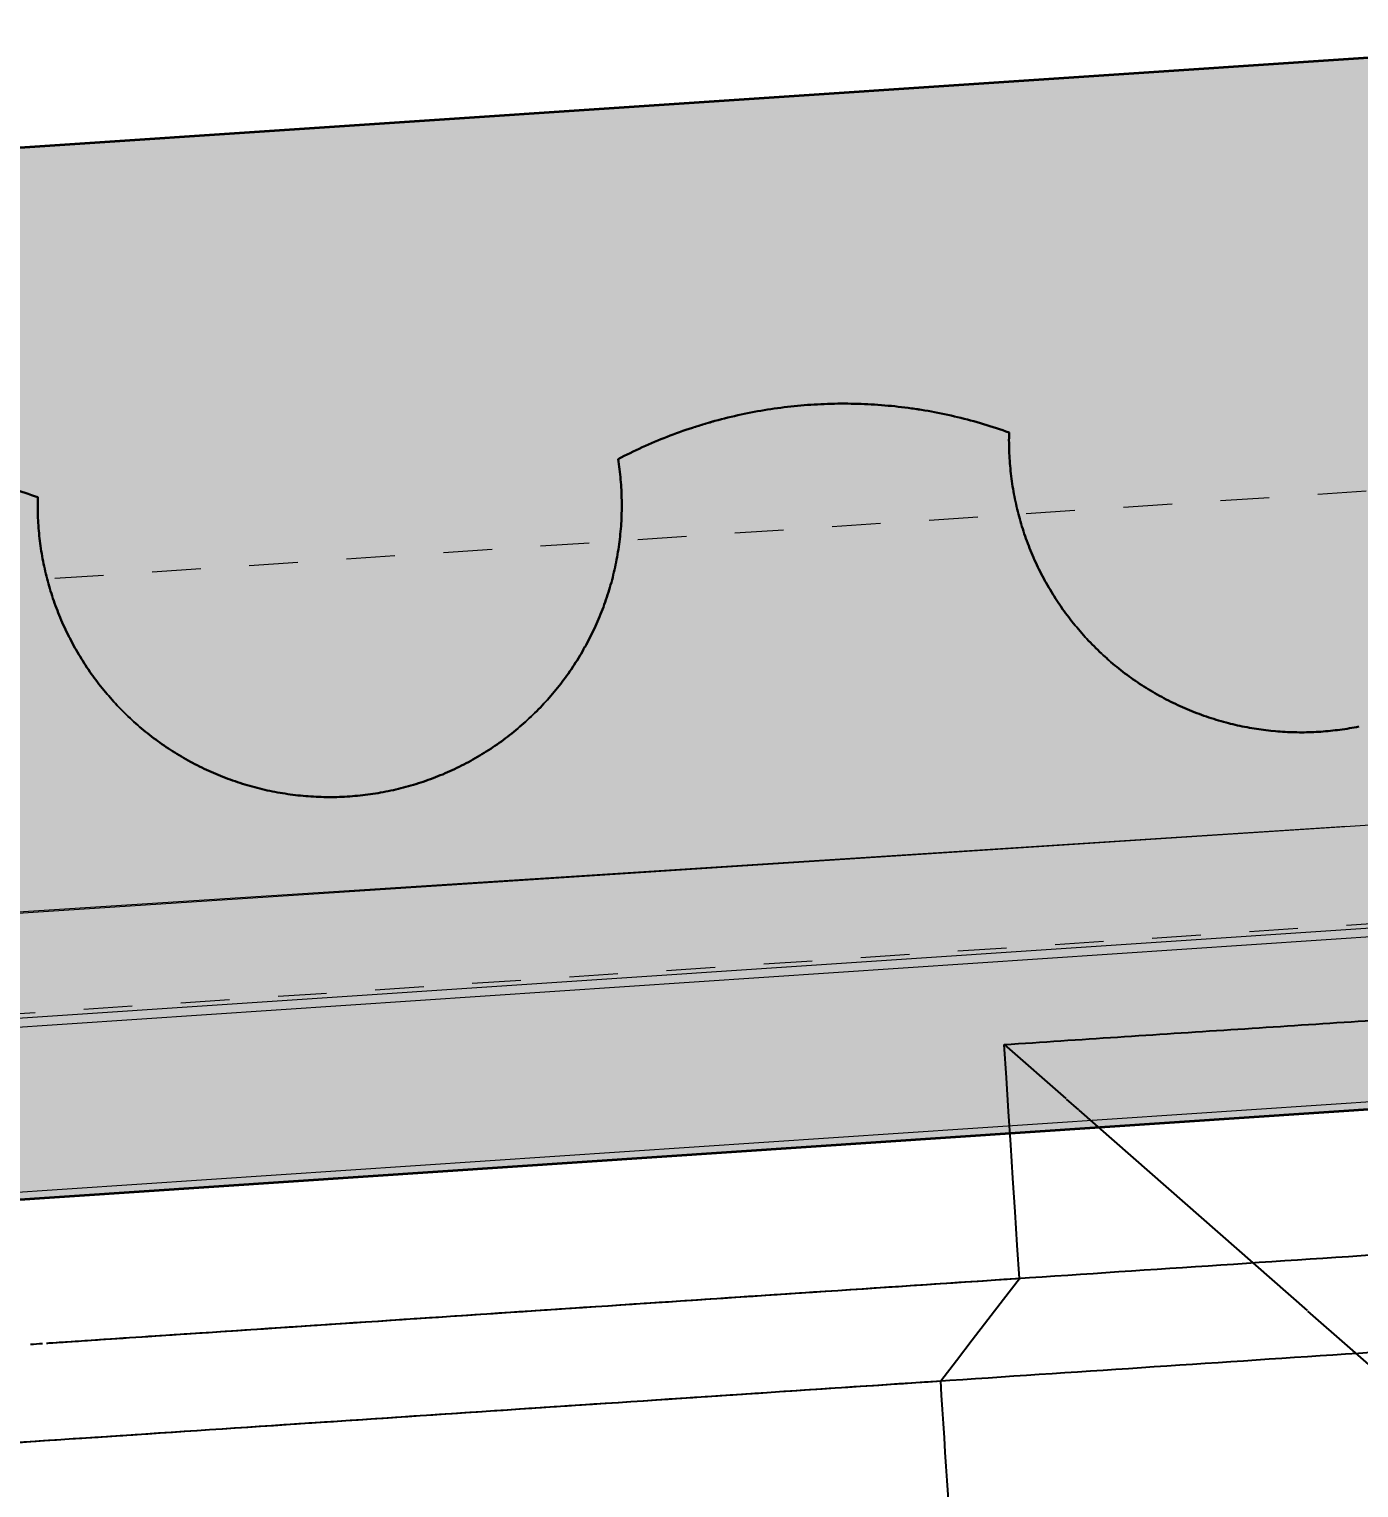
# Model space of a CAD drawing. Header units: metres. Extents: x -1161 to -1080, y 3 to 563.
# Drawn here: x -1098.754 to -1096.022, y 543.715 to 546.713 of the extents above; entities that cross this region are included whole.
import ezdxf

# ---------------------------------------------------------------- set-up
doc = ezdxf.new("R2010")
doc.units = ezdxf.units.M
doc.linetypes.add('JacobsDash', pattern=[0.0045, 0.003, -0.0015])
doc.linetypes.add('JacobsGridLine', pattern=[0.0145, 0.01, -0.001, 0.0025, -0.001])
doc.layers.get('Defpoints').update_dxf_attribs({"color": 41})
for name, color, linetype, lineweight in [('A-ANNO-DIMS', 7, 'Continuous', 9), ('A-DETL', 7, 'Continuous', 13), ('A-DETL-GENF', 7, 'Continuous', 9), ('A-FLOR', 7, 'Continuous', 50), ('A-GENM', 7, 'Continuous', 35), ('S-BEAM', 7, 'Continuous', 50), ('S-BEAM-HDLN', 7, 'JacobsDash', 18), ('S-GRID', 7, 'Continuous', 9)]:
    doc.layers.add(name, color=color, linetype=linetype, lineweight=lineweight)
doc.styles.add('Arial Narrow_2', font='ARIALN.TTF', dxfattribs={"height": 0.25})
doc.dimstyles.new('Dimension_Standard_O__mm_', dxfattribs={"dimscale": 0.3048, "dimtxt": 0.255858, "dimasz": 0.82021, "dimexe": 0.787402, "dimexo": 0.492126, "dimgap": 0.492126, "dimtad": 1, "dimdec": 0, "dimlfac": 1000, "dimzin": 0, "dimdsep": 46, "dimtxsty": 'Arial Narrow_2', "dimsah": 1, "dimcen": 0.09, "dimaunit": 1, "dimadec": 4, "dimazin": 0, "dimtfac": 1, "dimtdec": 4, "dimtix": 1, "dimtmove": 0, "dimatfit": 3, "dimfxl": 1, "dimtvp": 1, "dimtfill": 1, "dimtolj": 1, "dimtzin": 0, "dimlwd": 18, "dimlwe": 18, "dimarcsym": 2})

# ---------------------------------------------------------------- blocks, each defined once
blk = doc.blocks.new('Top of Pavement - RL A - Top of Pavement - RL A-68818558-DRG-2873171 - BARRIER LAYOUT')
at = {"layer": 'A-GENM', "color": 9, "lineweight": 25, "true_color": 0xbebebe}
for points in [[(143.297, 1.7398), (143.3419, 1.607), (143.3869, 1.4743), (143.4318, 1.3415)], [(143.5563, 1.5942), (143.5536, 1.602), (143.5509, 1.6099), (143.5483, 1.6177)], [(143.4318, 1.3415), (143.4767, 1.2087), (143.5217, 1.0759), (143.5666, 0.9431)], [(143.5666, 0.9431), (143.6115, 0.8104), (143.6565, 0.6776), (143.7014, 0.5448)], [(144.0308, 0.1921), (143.9858, 0.3249), (143.9409, 0.4577), (143.896, 0.5904)], [(143.7014, 0.5448), (143.7463, 0.412), (143.7913, 0.2793), (143.8362, 0.1465)], [(144.3004, -0.6046), (144.2554, -0.4718), (144.1656, -0.2062), (144.0757, 0.0593), (144.0308, 0.1921)], [(143.8362, 0.1465), (143.8811, 0.0137), (143.9261, -0.1191), (143.971, -0.2519)], [(143.971, -0.2519), (144.016, -0.3846), (144.0609, -0.5174), (144.1058, -0.6502)], [(144.57, -1.4012), (144.5251, -1.2685), (144.4352, -1.0029), (144.3453, -0.7373), (144.3004, -0.6046)], [(144.1058, -0.6502), (144.1508, -0.783), (144.1957, -0.9158), (144.2406, -1.0485)]]:
    blk.add_open_spline(points, degree=3, dxfattribs=at)
blk.add_open_spline([(143.896, 0.5904), (143.851, 0.7232), (143.7611, 0.9888), (143.6488, 1.3207), (143.5814, 1.5199), (143.5589, 1.5863)], degree=3, knots=[-0.682080925, -0.682080925, -0.682080925, -0.682080925, -0.679190751, -0.676300578, -0.674855092, -0.674855092, -0.674855092, -0.674855092], dxfattribs=at)
blk = doc.blocks.new('T2DPAA-T2D-C3S-RS-M3D-100334_rvt-1-DRG-2873171 - BARRIER LAYOUT')
at = {"layer": 'A-GENM', "color": 254, "lineweight": 25, "true_color": 0xd1d1d1}
for p, q in [((-1096.7506, 544.6261), (-1096.6242, 544.515)), ((-1096.6233, 544.5142), (-1096.5977, 544.4917)), ((-1096.597, 544.4911), (-1096.1284, 544.0793)), ((-1096.1274, 544.0785), (-1095.5008, 543.5277))]:
    blk.add_line(p, q, dxfattribs=at)
at = {"layer": 'A-GENM', "color": 9, "lineweight": 25, "true_color": 0xbebebe, "flags": 128}
for points in [[(-1096.7194, 544.1451), (-1096.7239, 544.2138), (-1096.7283, 544.2826), (-1096.7328, 544.3513), (-1096.7372, 544.42), (-1096.7417, 544.4887), (-1096.7462, 544.5574), (-1096.7506, 544.6261)], [(-1096.8811, 543.935), (-1096.8488, 543.977), (-1096.8164, 544.019), (-1096.7841, 544.0611), (-1096.7518, 544.1031), (-1096.7194, 544.1451)]]:
    blk.add_lwpolyline(points, dxfattribs=at)
at = {"layer": 'A-GENM', "color": 9, "lineweight": 25, "true_color": 0xbebebe}
for points in [[(-1097.1754, 545.9387), (-1097.1571, 545.9404), (-1097.1387, 545.9417), (-1097.1203, 545.9424)], [(-1097.1203, 545.9424), (-1097.1019, 545.9432), (-1097.0835, 545.9434), (-1097.0651, 545.9431)], [(-1097.0651, 545.9431), (-1097.0467, 545.9428), (-1097.0283, 545.942), (-1097.0099, 545.9407)], [(-1097.3383, 545.9094), (-1097.3205, 545.9141), (-1097.3026, 545.9184), (-1097.2846, 545.9221)], [(-1097.2846, 545.9221), (-1097.2666, 545.9259), (-1097.2484, 545.9292), (-1097.2302, 545.9319)], [(-1097.2302, 545.9319), (-1097.212, 545.9347), (-1097.1937, 545.9369), (-1097.1754, 545.9387)], [(-1097.0099, 545.9407), (-1096.9915, 545.9394), (-1096.9732, 545.9376), (-1096.9549, 545.9353)], [(-1096.9549, 545.9353), (-1096.9367, 545.933), (-1096.9185, 545.9302), (-1096.9003, 545.9269)], [(-1096.9003, 545.9269), (-1096.8822, 545.9236), (-1096.8642, 545.9198), (-1096.8463, 545.9155)], [(-1096.8463, 545.9155), (-1096.8284, 545.9112), (-1096.8106, 545.9064), (-1096.793, 545.9011)], [(-1097.4433, 545.875), (-1097.4261, 545.8817), (-1097.4088, 545.8879), (-1097.3913, 545.8936)], [(-1096.793, 545.9011), (-1096.7754, 545.8958), (-1096.7579, 545.89), (-1096.7406, 545.8838)], [(-1096.7406, 545.8838), (-1096.7409, 545.8697), (-1096.7408, 545.8556), (-1096.7402, 545.8415)], [(-1097.5439, 545.8293), (-1097.5275, 545.8378), (-1097.511, 545.8459), (-1097.4942, 545.8535)], [(-1097.4942, 545.8535), (-1097.4774, 545.8612), (-1097.4605, 545.8683), (-1097.4433, 545.875)], [(-1097.5386, 545.787), (-1097.5399, 545.8012), (-1097.5416, 545.8153), (-1097.5439, 545.8293)], [(-1096.7402, 545.8415), (-1096.7396, 545.8274), (-1096.7385, 545.8134), (-1096.7369, 545.7994)], [(-1096.7369, 545.7994), (-1096.7353, 545.7854), (-1096.7332, 545.7715), (-1096.7306, 545.7576)], [(-1098.7886, 545.768), (-1098.7709, 545.7627), (-1098.7534, 545.757), (-1098.7361, 545.7507)], [(-1097.5364, 545.7445), (-1097.5367, 545.7587), (-1097.5374, 545.7729), (-1097.5386, 545.787)], [(-1098.7361, 545.7507), (-1098.7365, 545.7366), (-1098.7364, 545.7225), (-1098.7358, 545.7085)], [(-1097.5372, 545.7019), (-1097.5365, 545.7161), (-1097.5362, 545.7303), (-1097.5364, 545.7445)], [(-1096.7306, 545.7576), (-1096.728, 545.7438), (-1096.7249, 545.73), (-1096.7214, 545.7164)], [(-1098.7358, 545.7085), (-1098.7352, 545.6944), (-1098.734, 545.6804), (-1098.7324, 545.6664)], [(-1096.7214, 545.7164), (-1096.7178, 545.7028), (-1096.7138, 545.6893), (-1096.7093, 545.6759)], [(-1097.5411, 545.6594), (-1097.5393, 545.6735), (-1097.538, 545.6877), (-1097.5372, 545.7019)], [(-1096.7093, 545.6759), (-1096.7048, 545.6626), (-1096.6998, 545.6494), (-1096.6944, 545.6364)], [(-1098.7324, 545.6664), (-1098.7308, 545.6524), (-1098.7287, 545.6384), (-1098.7262, 545.6246)], [(-1097.5479, 545.6174), (-1097.5451, 545.6313), (-1097.5429, 545.6454), (-1097.5411, 545.6594)], [(-1098.7262, 545.6246), (-1098.7236, 545.6107), (-1098.7205, 545.597), (-1098.717, 545.5834)], [(-1097.5577, 545.5759), (-1097.554, 545.5896), (-1097.5507, 545.6035), (-1097.5479, 545.6174)], [(-1096.6944, 545.6364), (-1096.689, 545.6234), (-1096.6831, 545.6106), (-1096.6768, 545.598)], [(-1098.717, 545.5834), (-1098.7134, 545.5697), (-1098.7094, 545.5562), (-1098.7049, 545.5429)], [(-1096.6768, 545.598), (-1096.6704, 545.5855), (-1096.6637, 545.5731), (-1096.6565, 545.561)], [(-1097.5705, 545.5353), (-1097.5657, 545.5487), (-1097.5615, 545.5622), (-1097.5577, 545.5759)], [(-1096.6565, 545.561), (-1096.6493, 545.5489), (-1096.6416, 545.537), (-1096.6336, 545.5255)], [(-1098.7049, 545.5429), (-1098.7004, 545.5295), (-1098.6954, 545.5164), (-1098.69, 545.5034)], [(-1097.586, 545.4956), (-1097.5804, 545.5086), (-1097.5752, 545.5219), (-1097.5705, 545.5353)], [(-1096.6336, 545.5255), (-1096.6256, 545.5139), (-1096.6171, 545.5026), (-1096.6083, 545.4917)], [(-1098.69, 545.5034), (-1098.6845, 545.4904), (-1098.6787, 545.4776), (-1098.6723, 545.465)], [(-1097.6044, 545.4572), (-1097.5978, 545.4697), (-1097.5917, 545.4826), (-1097.586, 545.4956)], [(-1098.6723, 545.465), (-1098.666, 545.4524), (-1098.6592, 545.4401), (-1098.652, 545.428)], [(-1096.6083, 545.4917), (-1096.5995, 545.4807), (-1096.5903, 545.47), (-1096.5807, 545.4597)], [(-1097.6254, 545.4201), (-1097.618, 545.4322), (-1097.611, 545.4446), (-1097.6044, 545.4572)], [(-1096.5807, 545.4597), (-1096.5711, 545.4494), (-1096.5612, 545.4394), (-1096.5509, 545.4298)], [(-1098.652, 545.428), (-1098.6448, 545.4159), (-1098.6372, 545.404), (-1098.6292, 545.3924)], [(-1097.649, 545.3846), (-1097.6408, 545.3962), (-1097.6329, 545.408), (-1097.6254, 545.4201)], [(-1096.5509, 545.4298), (-1096.5406, 545.4202), (-1096.53, 545.4109), (-1096.5191, 545.402)], [(-1098.6292, 545.3924), (-1098.6211, 545.3809), (-1098.6127, 545.3696), (-1098.6039, 545.3586)], [(-1097.6751, 545.3509), (-1097.666, 545.3618), (-1097.6573, 545.3731), (-1097.649, 545.3846)], [(-1096.5191, 545.402), (-1096.5082, 545.3931), (-1096.4969, 545.3846), (-1096.4854, 545.3765)], [(-1096.4854, 545.3765), (-1096.4739, 545.3685), (-1096.4621, 545.3608), (-1096.45, 545.3535)], [(-1098.6039, 545.3586), (-1098.5951, 545.3477), (-1098.5859, 545.337), (-1098.5763, 545.3267)], [(-1097.7035, 545.3191), (-1097.6937, 545.3294), (-1097.6842, 545.34), (-1097.6751, 545.3509)], [(-1096.45, 545.3535), (-1096.4379, 545.3463), (-1096.4256, 545.3394), (-1096.413, 545.333)], [(-1098.5763, 545.3267), (-1098.5667, 545.3163), (-1098.5568, 545.3064), (-1098.5465, 545.2967)], [(-1097.7341, 545.2895), (-1097.7236, 545.299), (-1097.7134, 545.3089), (-1097.7035, 545.3191)], [(-1096.413, 545.333), (-1096.4005, 545.3267), (-1096.3877, 545.3207), (-1096.3748, 545.3152)], [(-1096.3748, 545.3152), (-1096.3618, 545.3097), (-1096.3486, 545.3047), (-1096.3353, 545.3001)], [(-1098.5465, 545.2967), (-1098.5362, 545.2871), (-1098.5256, 545.2779), (-1098.5147, 545.269)], [(-1097.7667, 545.262), (-1097.7555, 545.2708), (-1097.7447, 545.2799), (-1097.7341, 545.2895)], [(-1096.3353, 545.3001), (-1096.322, 545.2956), (-1096.3085, 545.2915), (-1096.2949, 545.2878)], [(-1096.2949, 545.2878), (-1096.2822, 545.2845), (-1096.2694, 545.2815), (-1096.2566, 545.279)], [(-1098.5147, 545.269), (-1098.5037, 545.2601), (-1098.4925, 545.2516), (-1098.481, 545.2435)], [(-1097.8012, 545.237), (-1097.7894, 545.2449), (-1097.7779, 545.2533), (-1097.7667, 545.262)], [(-1096.2566, 545.279), (-1096.2437, 545.2765), (-1096.2308, 545.2743), (-1096.2177, 545.2727)], [(-1096.1786, 545.2689), (-1096.1655, 545.2681), (-1096.1524, 545.2677), (-1096.1393, 545.2677)], [(-1096.1393, 545.2677), (-1096.1262, 545.2677), (-1096.1131, 545.2682), (-1096.1, 545.2691)], [(-1096.1, 545.2691), (-1096.0869, 545.27), (-1096.0738, 545.2713), (-1096.0608, 545.2731)], [(-1096.0608, 545.2731), (-1096.0479, 545.2748), (-1096.0349, 545.277), (-1096.0221, 545.2796)], [(-1098.481, 545.2435), (-1098.4694, 545.2354), (-1098.4576, 545.2277), (-1098.4456, 545.2205)], [(-1097.8374, 545.2145), (-1097.8251, 545.2215), (-1097.813, 545.229), (-1097.8012, 545.237)], [(-1098.4456, 545.2205), (-1098.4335, 545.2132), (-1098.4212, 545.2064), (-1098.4086, 545.2)], [(-1098.4086, 545.2), (-1098.3961, 545.1936), (-1098.3833, 545.1877), (-1098.3703, 545.1822)], [(-1097.9141, 545.1774), (-1097.9009, 545.1826), (-1097.8879, 545.1884), (-1097.8751, 545.1945)], [(-1097.8751, 545.1945), (-1097.8623, 545.2007), (-1097.8497, 545.2074), (-1097.8374, 545.2145)], [(-1098.3703, 545.1822), (-1098.3574, 545.1767), (-1098.3442, 545.1716), (-1098.3309, 545.1671)], [(-1098.3309, 545.1671), (-1098.3175, 545.1625), (-1098.3041, 545.1584), (-1098.2905, 545.1548)], [(-1097.9542, 545.163), (-1097.9406, 545.1673), (-1097.9273, 545.1721), (-1097.9141, 545.1774)], [(-1098.2905, 545.1548), (-1098.2767, 545.1511), (-1098.2629, 545.148), (-1098.2489, 545.1453)], [(-1098.2489, 545.1453), (-1098.235, 545.1427), (-1098.2209, 545.1405), (-1098.2068, 545.1388)], [(-1098.2068, 545.1388), (-1098.1927, 545.1372), (-1098.1785, 545.136), (-1098.1644, 545.1353)], [(-1098.1644, 545.1353), (-1098.1502, 545.1347), (-1098.1359, 545.1345), (-1098.1217, 545.1348)], [(-1098.1217, 545.1348), (-1098.1075, 545.1352), (-1098.0934, 545.136), (-1098.0792, 545.1374)], [(-1098.0792, 545.1374), (-1098.0651, 545.1387), (-1098.051, 545.1406), (-1098.037, 545.143)], [(-1098.037, 545.143), (-1098.023, 545.1453), (-1098.009, 545.1482), (-1097.9952, 545.1515)], [(-1097.9952, 545.1515), (-1097.9814, 545.1548), (-1097.9677, 545.1587), (-1097.9542, 545.163)], [(-1096.7194, 544.1451), (-1096.852, 544.1363), (-1096.9847, 544.1274), (-1097.1173, 544.1186)], [(-1097.1173, 544.1186), (-1097.2499, 544.1097), (-1097.3826, 544.1009), (-1097.5152, 544.0921)], [(-1097.5152, 544.0921), (-1097.6478, 544.0832), (-1097.7805, 544.0744), (-1097.9131, 544.0655)], [(-1097.9131, 544.0655), (-1098.0457, 544.0567), (-1098.1784, 544.0478), (-1098.311, 544.039)], [(-1098.311, 544.039), (-1098.4436, 544.0302), (-1098.5763, 544.0213), (-1098.7089, 544.0125)], [(-1098.7265, 544.0113), (-1098.7348, 544.0108), (-1098.743, 544.0102), (-1098.7513, 544.0096)], [(-1098.7089, 544.0125), (-1098.712, 544.0123), (-1098.7151, 544.0121), (-1098.7182, 544.0119)], [(-1097.2884, 543.9078), (-1097.1527, 543.9169), (-1097.0169, 543.9259), (-1096.8811, 543.935)], [(-1097.6957, 543.8807), (-1097.56, 543.8897), (-1097.4242, 543.8988), (-1097.2884, 543.9078)], [(-1098.9176, 543.7992), (-1098.7819, 543.8083), (-1098.5103, 543.8264), (-1098.103, 543.8535), (-1097.8315, 543.8716), (-1097.6957, 543.8807)]]:
    blk.add_open_spline(points, degree=3, dxfattribs=at)
at = {"layer": 'A-GENM', "color": 253, "lineweight": 25, "true_color": 0xa3a3a3}
for points in [[(-1097.1203, 545.9424), (-1097.1387, 545.9417), (-1097.1571, 545.9404), (-1097.1754, 545.9387)], [(-1097.0651, 545.9431), (-1097.0835, 545.9434), (-1097.1019, 545.9432), (-1097.1203, 545.9424)], [(-1097.0099, 545.9407), (-1097.0283, 545.942), (-1097.0467, 545.9428), (-1097.0651, 545.9431)], [(-1097.2846, 545.9221), (-1097.3026, 545.9184), (-1097.3205, 545.9141), (-1097.3383, 545.9094)], [(-1097.2302, 545.9319), (-1097.2484, 545.9292), (-1097.2666, 545.9259), (-1097.2846, 545.9221)], [(-1097.1754, 545.9387), (-1097.1937, 545.9369), (-1097.212, 545.9347), (-1097.2302, 545.9319)], [(-1096.9549, 545.9353), (-1096.9732, 545.9376), (-1096.9915, 545.9394), (-1097.0099, 545.9407)], [(-1096.9003, 545.9269), (-1096.9094, 545.9286), (-1096.9276, 545.9316), (-1096.9458, 545.9342), (-1096.9549, 545.9353)], [(-1096.8463, 545.9155), (-1096.8642, 545.9198), (-1096.8822, 545.9236), (-1096.9003, 545.9269)], [(-1096.793, 545.9011), (-1096.8106, 545.9064), (-1096.8284, 545.9112), (-1096.8463, 545.9155)], [(-1097.3913, 545.8936), (-1097.4088, 545.8879), (-1097.4261, 545.8817), (-1097.4433, 545.875)], [(-1097.3383, 545.9094), (-1097.3561, 545.9046), (-1097.3738, 545.8994), (-1097.3913, 545.8936)], [(-1096.7406, 545.8838), (-1096.7579, 545.89), (-1096.7754, 545.8958), (-1096.793, 545.9011)], [(-1096.7402, 545.8415), (-1096.7408, 545.8556), (-1096.7409, 545.8697), (-1096.7406, 545.8838)], [(-1097.4942, 545.8535), (-1097.511, 545.8459), (-1097.5275, 545.8378), (-1097.5439, 545.8293)], [(-1097.4433, 545.875), (-1097.4605, 545.8683), (-1097.4774, 545.8612), (-1097.4942, 545.8535)], [(-1097.5439, 545.8293), (-1097.5416, 545.8153), (-1097.5399, 545.8012), (-1097.5386, 545.787)], [(-1096.7369, 545.7994), (-1096.7385, 545.8134), (-1096.7396, 545.8274), (-1096.7402, 545.8415)], [(-1096.7306, 545.7576), (-1096.7332, 545.7715), (-1096.7353, 545.7854), (-1096.7369, 545.7994)], [(-1098.7361, 545.7507), (-1098.7534, 545.757), (-1098.7709, 545.7627), (-1098.7886, 545.768)], [(-1097.5386, 545.787), (-1097.5374, 545.7729), (-1097.5367, 545.7587), (-1097.5364, 545.7445)], [(-1098.7358, 545.7085), (-1098.7364, 545.7225), (-1098.7365, 545.7366), (-1098.7361, 545.7507)], [(-1097.5364, 545.7445), (-1097.5362, 545.7303), (-1097.5365, 545.7161), (-1097.5372, 545.7019)], [(-1096.7214, 545.7164), (-1096.7249, 545.73), (-1096.728, 545.7438), (-1096.7306, 545.7576)], [(-1098.7324, 545.6664), (-1098.734, 545.6804), (-1098.7352, 545.6944), (-1098.7358, 545.7085)], [(-1096.7093, 545.6759), (-1096.7138, 545.6893), (-1096.7178, 545.7028), (-1096.7214, 545.7164)], [(-1097.5372, 545.7019), (-1097.538, 545.6877), (-1097.5393, 545.6735), (-1097.5411, 545.6594)], [(-1096.6944, 545.6364), (-1096.6998, 545.6494), (-1096.7048, 545.6626), (-1096.7093, 545.6759)], [(-1098.7262, 545.6246), (-1098.7287, 545.6384), (-1098.7308, 545.6524), (-1098.7324, 545.6664)], [(-1097.5411, 545.6594), (-1097.5429, 545.6454), (-1097.5451, 545.6313), (-1097.5479, 545.6174)], [(-1098.717, 545.5834), (-1098.7205, 545.597), (-1098.7236, 545.6107), (-1098.7262, 545.6246)], [(-1097.5479, 545.6174), (-1097.5507, 545.6035), (-1097.554, 545.5896), (-1097.5577, 545.5759)], [(-1096.6768, 545.598), (-1096.6831, 545.6106), (-1096.689, 545.6234), (-1096.6944, 545.6364)], [(-1098.7049, 545.5429), (-1098.7094, 545.5562), (-1098.7134, 545.5697), (-1098.717, 545.5834)], [(-1096.6565, 545.561), (-1096.6637, 545.5731), (-1096.6704, 545.5855), (-1096.6768, 545.598)], [(-1097.5577, 545.5759), (-1097.5615, 545.5622), (-1097.5657, 545.5487), (-1097.5705, 545.5353)], [(-1096.6336, 545.5255), (-1096.6416, 545.537), (-1096.6493, 545.5489), (-1096.6565, 545.561)], [(-1098.69, 545.5034), (-1098.6954, 545.5164), (-1098.7004, 545.5296), (-1098.7049, 545.5429)], [(-1097.5705, 545.5353), (-1097.5752, 545.5219), (-1097.5804, 545.5086), (-1097.586, 545.4956)], [(-1096.6083, 545.4917), (-1096.6171, 545.5026), (-1096.6256, 545.5139), (-1096.6336, 545.5255)], [(-1098.6723, 545.465), (-1098.6786, 545.4776), (-1098.6845, 545.4904), (-1098.69, 545.5034)], [(-1097.586, 545.4956), (-1097.5917, 545.4826), (-1097.5978, 545.4697), (-1097.6044, 545.4571)], [(-1098.652, 545.428), (-1098.6592, 545.4401), (-1098.666, 545.4524), (-1098.6723, 545.465)], [(-1096.5807, 545.4597), (-1096.5903, 545.47), (-1096.5995, 545.4807), (-1096.6083, 545.4917)], [(-1097.6044, 545.4571), (-1097.611, 545.4446), (-1097.618, 545.4322), (-1097.6254, 545.4201)], [(-1096.5509, 545.4298), (-1096.5612, 545.4394), (-1096.5711, 545.4494), (-1096.5807, 545.4597)], [(-1098.6292, 545.3924), (-1098.6372, 545.404), (-1098.6448, 545.4159), (-1098.652, 545.428)], [(-1097.6254, 545.4201), (-1097.6329, 545.408), (-1097.6408, 545.3962), (-1097.649, 545.3846)], [(-1096.5191, 545.402), (-1096.53, 545.4109), (-1096.5406, 545.4201), (-1096.5509, 545.4298)], [(-1098.6039, 545.3586), (-1098.6127, 545.3696), (-1098.6211, 545.3809), (-1098.6292, 545.3924)], [(-1097.649, 545.3846), (-1097.6573, 545.3731), (-1097.666, 545.3618), (-1097.6751, 545.3509)], [(-1096.4854, 545.3765), (-1096.4969, 545.3846), (-1096.5082, 545.3931), (-1096.5191, 545.402)], [(-1096.45, 545.3535), (-1096.4621, 545.3608), (-1096.4739, 545.3685), (-1096.4854, 545.3765)], [(-1098.5763, 545.3267), (-1098.5858, 545.337), (-1098.5951, 545.3477), (-1098.6039, 545.3586)], [(-1097.6751, 545.3509), (-1097.6842, 545.34), (-1097.6937, 545.3294), (-1097.7035, 545.3191)], [(-1096.413, 545.333), (-1096.4256, 545.3394), (-1096.4379, 545.3463), (-1096.45, 545.3535)], [(-1098.5465, 545.2967), (-1098.5568, 545.3064), (-1098.5667, 545.3163), (-1098.5763, 545.3267)], [(-1097.7035, 545.3191), (-1097.7134, 545.3089), (-1097.7236, 545.299), (-1097.7341, 545.2895)], [(-1096.3748, 545.3152), (-1096.3877, 545.3207), (-1096.4005, 545.3266), (-1096.413, 545.333)], [(-1096.3353, 545.3001), (-1096.3486, 545.3047), (-1096.3618, 545.3097), (-1096.3748, 545.3152)], [(-1098.5147, 545.269), (-1098.5256, 545.2778), (-1098.5362, 545.2871), (-1098.5465, 545.2967)], [(-1097.7341, 545.2895), (-1097.7447, 545.2799), (-1097.7555, 545.2708), (-1097.7667, 545.262)], [(-1096.2949, 545.2878), (-1096.3085, 545.2915), (-1096.322, 545.2955), (-1096.3353, 545.3001)], [(-1096.2566, 545.279), (-1096.2694, 545.2815), (-1096.2822, 545.2845), (-1096.2949, 545.2878)], [(-1098.481, 545.2435), (-1098.4925, 545.2516), (-1098.5037, 545.2601), (-1098.5147, 545.269)], [(-1097.7667, 545.262), (-1097.7779, 545.2533), (-1097.7894, 545.2449), (-1097.8012, 545.237)], [(-1096.2177, 545.2727), (-1096.2308, 545.2744), (-1096.2437, 545.2765), (-1096.2566, 545.279)], [(-1096.1786, 545.2689), (-1096.1917, 545.2697), (-1096.2047, 545.271), (-1096.2177, 545.2727)], [(-1096.1393, 545.2677), (-1096.1524, 545.2677), (-1096.1655, 545.2681), (-1096.1786, 545.2689)], [(-1096.1, 545.2691), (-1096.1131, 545.2682), (-1096.1262, 545.2677), (-1096.1393, 545.2677)], [(-1096.0608, 545.2731), (-1096.0738, 545.2713), (-1096.0869, 545.27), (-1096.1, 545.2691)], [(-1096.0221, 545.2796), (-1096.0285, 545.2783), (-1096.0414, 545.2759), (-1096.0543, 545.2739), (-1096.0608, 545.2731)], [(-1098.4456, 545.2205), (-1098.4576, 545.2277), (-1098.4694, 545.2354), (-1098.481, 545.2435)], [(-1097.8012, 545.237), (-1097.813, 545.2291), (-1097.8251, 545.2215), (-1097.8374, 545.2145)], [(-1098.4086, 545.2), (-1098.4212, 545.2064), (-1098.4335, 545.2132), (-1098.4456, 545.2205)], [(-1098.3703, 545.1822), (-1098.3833, 545.1877), (-1098.3961, 545.1936), (-1098.4086, 545.2)], [(-1097.8751, 545.1946), (-1097.8879, 545.1884), (-1097.9009, 545.1826), (-1097.9141, 545.1774)], [(-1097.8374, 545.2145), (-1097.8497, 545.2074), (-1097.8623, 545.2007), (-1097.8751, 545.1946)], [(-1098.3309, 545.1671), (-1098.3442, 545.1716), (-1098.3574, 545.1767), (-1098.3703, 545.1822)], [(-1098.2905, 545.1548), (-1098.3041, 545.1584), (-1098.3175, 545.1625), (-1098.3309, 545.1671)], [(-1097.9141, 545.1774), (-1097.9273, 545.1721), (-1097.9406, 545.1673), (-1097.9542, 545.163)], [(-1098.2489, 545.1453), (-1098.2629, 545.148), (-1098.2767, 545.1511), (-1098.2905, 545.1548)], [(-1098.2068, 545.1388), (-1098.2209, 545.1405), (-1098.235, 545.1427), (-1098.2489, 545.1453)], [(-1098.1644, 545.1353), (-1098.1785, 545.136), (-1098.1927, 545.1372), (-1098.2068, 545.1388)], [(-1098.1217, 545.1348), (-1098.1359, 545.1345), (-1098.1502, 545.1347), (-1098.1644, 545.1353)], [(-1098.0792, 545.1374), (-1098.0934, 545.136), (-1098.1075, 545.1352), (-1098.1217, 545.1348)], [(-1098.037, 545.143), (-1098.051, 545.1406), (-1098.0651, 545.1388), (-1098.0792, 545.1374)], [(-1097.9952, 545.1515), (-1098.009, 545.1482), (-1098.023, 545.1453), (-1098.037, 545.143)], [(-1097.9542, 545.163), (-1097.9677, 545.1587), (-1097.9814, 545.1548), (-1097.9952, 545.1515)]]:
    blk.add_open_spline(points, degree=3, dxfattribs=at)
at = {"layer": 'A-GENM', "color": 9, "lineweight": 25, "true_color": 0xbebebe}
for points, knots in [([(-1097.3913, 545.8936), (-1097.3825, 545.8965), (-1097.365, 545.902), (-1097.3472, 545.907), (-1097.3383, 545.9094)], [-0.8, -0.8, -0.8, -0.8, -0.76666667, -0.73333336, -0.73333336, -0.73333336, -0.73333336]), ([(-1096.2177, 545.2727), (-1096.2112, 545.2718), (-1096.1982, 545.2704), (-1096.1851, 545.2693), (-1096.1786, 545.2689)], [-0.7777778, -0.7777778, -0.7777778, -0.7777778, -0.7222222, -0.6666667, -0.6666667, -0.6666667, -0.6666667]), ([(-1096.7506, 544.6261), (-1096.673, 544.6313), (-1096.5179, 544.6415), (-1096.2851, 544.6569), (-1096.0524, 544.672), (-1095.8196, 544.6874), (-1095.5869, 544.7031), (-1095.3542, 544.719), (-1095.1603, 544.7327), (-1095.0295, 544.7421), (-1094.9763, 544.7459), (-1094.9618, 544.747)], [0, 0, 0, 0, 0.0555556, 0.1111111, 0.1666667, 0.2222222, 0.2777778, 0.3333333, 0.3888889, 0.4166667, 0.4270412, 0.4270412, 0.4270412, 0.4270412]), ([(-1096.662, 540.561), (-1096.6945, 541.0608), (-1096.7676, 542.1855), (-1096.8406, 543.3102), (-1096.8811, 543.935)], [0, 0, 0, 0, 0.444444, 1, 1, 1, 1])]:
    blk.add_open_spline(points, degree=3, knots=knots, dxfattribs=at)
at = {"layer": 'A-GENM', "color": 253, "lineweight": 25, "true_color": 0xa3a3a3, "rotation": 75.11694444444437}
blk.add_blockref('Top of Pavement - RL A - Top of Pavement - RL A-68818558-DRG-2873171 - BARRIER LAYOUT', (-1134.0578, 404.8616), dxfattribs=at)
blk = doc.blocks.new('DIMBLOCK2-DRG-2873171 - BARRIER LAYOUT')
at = {"layer": 'A-ANNO-DIMS', "color": 0, "lineweight": 18, "transparency": 16777216}
for p, q in [((-1094.9728, 544.4122), (-1094.9728, 540.6203)), ((-1105.0098, 543.7405), (-1105.0098, 540.6203)), ((-1104.7598, 540.8603), (-1095.2228, 540.8603))]:
    blk.add_line(p, q, dxfattribs=at)
at = {"layer": 'A-ANNO-DIMS', "color": 0, "transparency": 16777216}
for points in [[(-1104.7598, 540.902), (-1104.7598, 540.8187), (-1105.0098, 540.8603)], [(-1095.2228, 540.902), (-1095.2228, 540.8187), (-1094.9728, 540.8603)]]:
    blk.add_solid(points, dxfattribs=at)
at = {"layer": 'Defpoints', "color": 0, "transparency": 16777216}
for p in [(-1094.9728, 544.5622), (-1105.0098, 543.8905), (-1094.9728, 540.8603)]:
    blk.add_point(p, dxfattribs=at)
at = {"layer": 'A-ANNO-DIMS', "color": 0, "lineweight": 18, "transparency": 16777216, "char_height": 0.25, "width": 6.93009, "attachment_point": 5, "style": 'Arial Narrow_2', "bg_fill": 3, "box_fill_scale": 1.1, "bg_fill_color": 256, "bg_fill_true_color": 13158600, "bg_fill_transparency": 0}
for s, insert in [('\\A1;MIN 1200 HIGH, CAST IN-SITU CONCRETE', (-1099.9913, 541.1623)), ('\\A1;MPL TRAFFIC BARRIER - TYPE 03', (-1099.9913, 540.581))]:
    blk.add_mtext(s, dxfattribs=dict(at, insert=insert))

msp = doc.modelspace()

# ---------------------------------------------------------------- hatches: boundary and pattern name
at = {"layer": 'A-DETL-GENF', "true_color": 0xc0c0c0, "transparency": 33554608}
h = msp.add_hatch(color=9, dxfattribs=at)
h.paths.add_polyline_path([(-1105.0274, 544.3444), (-1105.0082, 544.3477), (-1104.9895, 544.3536), (-1104.9716, 544.3618), (-1104.955, 544.3722), (-1104.94, 544.3848), (-1104.9266, 544.3992), (-1104.9153, 544.4152), (-1104.9062, 544.4326), (-1104.8994, 544.451), (-1104.8951, 544.4701), (-1104.8933, 544.4897), (-1104.8933, 544.4936), (-1105.0271, 544.4927), (-1105.0274, 544.3449)])
h.paths.add_polyline_path([(-1105.0271, 544.4946), (-1095.0115, 545.1414), (-1095.1162, 546.7127), (-1105.0242, 546.0522), (-1105.0271, 544.4975)])
msp.add_hatch(color=9, dxfattribs=at).paths.add_polyline_path([(-1105.0098, 543.8907), (-1094.9728, 544.5622), (-1095.0115, 545.1414), (-1105.0271, 544.4936), (-1104.8932, 544.4936), (-1104.8945, 544.474), (-1104.8983, 544.4548), (-1104.9046, 544.4362), (-1104.9133, 544.4186), (-1104.9242, 544.4023), (-1104.9371, 544.3875), (-1104.9519, 544.3746), (-1104.9682, 544.3637), (-1104.9858, 544.355), (-1105.0052, 544.3485), (-1105.0236, 544.3449), (-1105.0274, 544.3444), (-1105.0277, 544.1712), (-1105.01, 543.8944)])
at = {"layer": 'A-FLOR', "lineweight": 5, "true_color": 0x808080}
msp.add_hatch(color=8, dxfattribs=at).paths.add_polyline_path([(-1100.3323, 544.2035), (-1094.9514, 544.5634), (-1094.9524, 544.5783), (-1094.9738, 544.5769), (-1094.9728, 544.5622), (-1100.3164, 544.2046)])

# ---------------------------------------------------------------- linework, layer by layer
at = {"layer": 'A-DETL', "lineweight": 35}
for p, q in [((-1095.1162, 546.7127), (-1105.0242, 546.0522)), ((-1105.0098, 543.8905), (-1094.9728, 544.5622))]:
    msp.add_line(p, q, dxfattribs=at)
at = {"layer": 'A-FLOR', "lineweight": 18}
for p, q in [((-1094.99, 545.1426), (-1104.926, 544.4936)), ((-1096.047, 545.0745), (-1105.0483, 544.4933)), ((-1094.9761, 544.9338), (-1105.0335, 544.2612)), ((-1094.9749, 544.9159), (-1105.0323, 544.243)), ((-1094.9524, 544.5783), (-1105.0107, 543.9054)), ((-1094.9514, 544.5634), (-1105.0098, 543.8907))]:
    msp.add_line(p, q, dxfattribs=at)
at = {"layer": 'S-BEAM', "linetype": 'JacobsDash', "lineweight": 18}
msp.add_line((-1095.1241, 546.7122), (-1105.0242, 546.0522), dxfattribs=at)
at = {"layer": 'S-BEAM-HDLN'}
msp.add_line((-1105.0275, 544.273), (-1095.006, 544.9411), dxfattribs=at)
at = {"layer": 'S-GRID', "linetype": 'JacobsGridLine', "lineweight": 18}
msp.add_line((-1105.0866, 545.1586), (-1094.4644, 545.8667), dxfattribs=at)

# ---------------------------------------------------------------- block references
at = {"lineweight": 5}
msp.add_blockref('T2DPAA-T2D-C3S-RS-M3D-100334_rvt-1-DRG-2873171 - BARRIER LAYOUT', (0, 0), dxfattribs=at)

# ---------------------------------------------------------------- next in the draw order: dimensions: what is measured, and where the dimension line sits
at = {"layer": 'A-ANNO-DIMS', "lineweight": 18}
dim = msp.add_linear_dim(base=(-1094.9728, 540.8603), p1=(-1105.0098, 543.8905), p2=(-1094.9728, 544.5622), text='MIN 1200 HIGH, CAST IN-SITU CONCRETE\\XMPL TRAFFIC BARRIER - TYPE 03', dimstyle='Dimension_Standard_O__mm_', override={"dimpost": '<>', "dimfxl": 10.059356}, dxfattribs=at)
dim.commit()
dim.dimension.update_dxf_attribs({"geometry": 'DIMBLOCK2-DRG-2873171 - BARRIER LAYOUT', "text_midpoint": (-1099.9913, 540.8603)})

doc.saveas('drawing.dxf')
